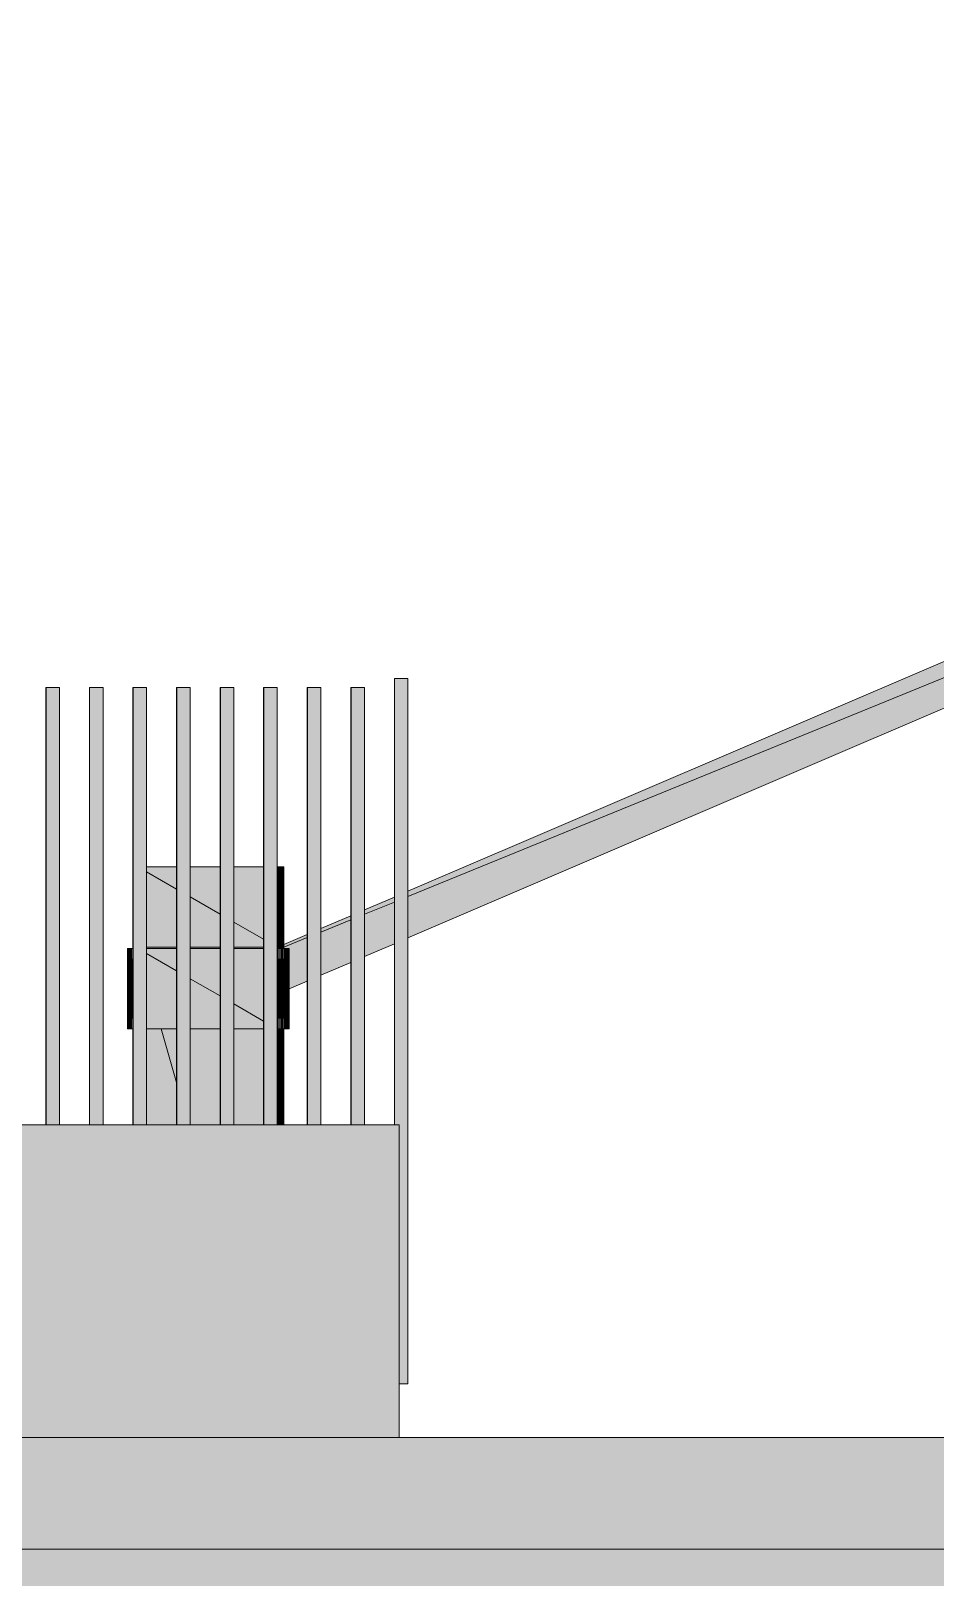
# Model space of a CAD drawing. Header units: millimetres. Extents: x 365175 to 2667127, y -330297 to -162108.
# Drawn here: x 1818681 to 1820707, y -319923 to -316461 of the extents above; entities that cross this region are included whole.
import ezdxf

# ---------------------------------------------------------------- set-up
doc = ezdxf.new("R2010")
doc.units = ezdxf.units.MM
doc.header["$MEASUREMENT"] = 0
doc.linetypes.add('Wipeout_Contour', pattern=[1000, 0, -1000])
doc.layers.add('TopoAlt', color=7, linetype='Continuous')

# ---------------------------------------------------------------- blocks, each defined once
blk = doc.blocks.new('Élément de coupe_126_6', base_point=(1445436.1, -319511))
at = {"layer": 'TopoAlt', "linetype": 'Continuous', "lineweight": 0, "true_color": 0x000000}
for points in [[(1816991.9, -319611), (1816992, -319611), (1816992, -318911), (1816991.9, -318911)], [(1816991.9, -319611), (1816992, -319611), (1816992, -318911), (1816991.9, -318911)], [(1816992, -319611), (1819506.3, -319611), (1819506.3, -318911), (1816992, -318911)], [(1816992, -318911), (1817290, -318914.4), (1817292, -318911)]]:
    blk.add_hatch(color=18, dxfattribs=at).paths.add_polyline_path(points)
at = {"layer": 'TopoAlt', "color": 190, "linetype": 'Continuous', "lineweight": 5, "true_color": 0x8002ff}
for p, q in [((1816991.9, -319611), (1816991.9, -318911)), ((1816992, -318911), (1816992, -319611)), ((1819506.3, -318911), (1817292, -318911)), ((1819506.3, -319611), (1819506.3, -318911))]:
    blk.add_line(p, q, dxfattribs=at)
blk = doc.blocks.new('Élément de coupe_140_6', base_point=(1445436.1, -319511))
at = {"linetype": 'Continuous', "lineweight": 0, "true_color": 0x000000}
for points in [[(1818714.7, -317931), (1818714.7, -318911), (1818715.3, -318911), (1818715.3, -317931)], [(1818714.7, -317931), (1818714.7, -318911), (1818715.3, -318911), (1818715.3, -317931)], [(1818715.3, -317931), (1818715.3, -318911), (1818745.3, -318911), (1818745.3, -317931)]]:
    blk.add_hatch(color=18, dxfattribs=at).paths.add_polyline_path(points)
at = {"color": 18, "linetype": 'Continuous', "lineweight": 5, "true_color": 0x330000}
for p, q in [((1818714.7, -317931), (1818715.3, -317931)), ((1818714.7, -318911), (1818714.7, -317931)), ((1818715.3, -317931), (1818745.3, -317931)), ((1818715.3, -318911), (1818715.3, -317931)), ((1818745.3, -318911), (1818745.3, -317931))]:
    blk.add_line(p, q, dxfattribs=at)
blk = doc.blocks.new('Élément de coupe_141_6', base_point=(1445436.1, -319511))
at = {"linetype": 'Continuous', "lineweight": 0, "true_color": 0x000000}
for points in [[(1818812.3, -317931), (1818812.3, -318911), (1818812.9, -318911), (1818812.9, -317931)], [(1818812.3, -317931), (1818812.3, -318911), (1818812.9, -318911), (1818812.9, -317931)], [(1818812.9, -317931), (1818812.9, -318911), (1818842.9, -318911), (1818842.9, -317931)]]:
    blk.add_hatch(color=18, dxfattribs=at).paths.add_polyline_path(points)
at = {"color": 18, "linetype": 'Continuous', "lineweight": 5, "true_color": 0x330000}
for p, q in [((1818812.3, -317931), (1818812.9, -317931)), ((1818812.3, -318911), (1818812.3, -317931)), ((1818812.9, -317931), (1818842.9, -317931)), ((1818812.9, -318911), (1818812.9, -317931)), ((1818842.9, -318911), (1818842.9, -317931))]:
    blk.add_line(p, q, dxfattribs=at)
blk = doc.blocks.new('Élément de coupe_142_6', base_point=(1445436.1, -319511))
at = {"linetype": 'Continuous', "lineweight": 0, "true_color": 0x000000}
for points in [[(1818909.9, -317931), (1818909.9, -318911), (1818910.5, -318911), (1818910.5, -317931)], [(1818909.9, -317931), (1818909.9, -318911), (1818910.5, -318911), (1818910.5, -317931)], [(1818910.5, -317931), (1818910.5, -318911), (1818940.5, -318911), (1818940.5, -317931)]]:
    blk.add_hatch(color=18, dxfattribs=at).paths.add_polyline_path(points)
at = {"color": 18, "linetype": 'Continuous', "lineweight": 5, "true_color": 0x330000}
for p, q in [((1818909.9, -317931), (1818910.5, -317931)), ((1818909.9, -318911), (1818909.9, -317931)), ((1818910.5, -317931), (1818940.5, -317931)), ((1818910.5, -318911), (1818910.5, -317931)), ((1818940.5, -318911), (1818940.5, -317931))]:
    blk.add_line(p, q, dxfattribs=at)
blk = doc.blocks.new('Élément de coupe_143_6', base_point=(1445436.1, -319511))
at = {"linetype": 'Continuous', "lineweight": 0, "true_color": 0x000000}
for points in [[(1819007.5, -317931), (1819007.5, -318911), (1819008.1, -318911), (1819008.1, -317931)], [(1819007.5, -317931), (1819007.5, -318911), (1819008.1, -318911), (1819008.1, -317931)], [(1819008.1, -317931), (1819008.1, -318911), (1819038.1, -318911), (1819038.1, -317931)]]:
    blk.add_hatch(color=18, dxfattribs=at).paths.add_polyline_path(points)
at = {"color": 18, "linetype": 'Continuous', "lineweight": 5, "true_color": 0x330000}
for p, q in [((1819007.5, -317931), (1819008.1, -317931)), ((1819007.5, -318911), (1819007.5, -317931)), ((1819008.1, -317931), (1819038.1, -317931)), ((1819008.1, -318911), (1819008.1, -317931)), ((1819038.1, -318911), (1819038.1, -317931))]:
    blk.add_line(p, q, dxfattribs=at)
blk = doc.blocks.new('Élément de coupe_144_6', base_point=(1445436.1, -319511))
at = {"linetype": 'Continuous', "lineweight": 0, "true_color": 0x000000}
for points in [[(1819105.1, -317931), (1819105.1, -318911), (1819105.7, -318911), (1819105.7, -317931)], [(1819105.1, -317931), (1819105.1, -318911), (1819105.7, -318911), (1819105.7, -317931)], [(1819105.7, -317931), (1819105.7, -318911), (1819135.7, -318911), (1819135.7, -317931)]]:
    blk.add_hatch(color=18, dxfattribs=at).paths.add_polyline_path(points)
at = {"color": 18, "linetype": 'Continuous', "lineweight": 5, "true_color": 0x330000}
for p, q in [((1819105.1, -317931), (1819105.7, -317931)), ((1819105.1, -318911), (1819105.1, -317931)), ((1819105.7, -317931), (1819135.7, -317931)), ((1819105.7, -318911), (1819105.7, -317931)), ((1819135.7, -318911), (1819135.7, -317931))]:
    blk.add_line(p, q, dxfattribs=at)
blk = doc.blocks.new('Élément de coupe_145_6', base_point=(1445436.1, -319511))
at = {"linetype": 'Continuous', "lineweight": 0, "true_color": 0x000000}
for points in [[(1819202.7, -317931), (1819202.7, -318911), (1819203.3, -318911), (1819203.3, -317931)], [(1819202.7, -317931), (1819202.7, -318911), (1819203.3, -318911), (1819203.3, -317931)], [(1819203.3, -317931), (1819203.3, -318911), (1819233.3, -318911), (1819233.3, -317931)]]:
    blk.add_hatch(color=18, dxfattribs=at).paths.add_polyline_path(points)
at = {"color": 18, "linetype": 'Continuous', "lineweight": 5, "true_color": 0x330000}
for p, q in [((1819202.7, -317931), (1819203.3, -317931)), ((1819202.7, -318911), (1819202.7, -317931)), ((1819203.3, -317931), (1819233.3, -317931)), ((1819203.3, -318911), (1819203.3, -317931)), ((1819233.3, -318911), (1819233.3, -317931))]:
    blk.add_line(p, q, dxfattribs=at)
blk = doc.blocks.new('Élément de coupe_147_6', base_point=(1445436.1, -319511))
at = {"linetype": 'Continuous', "lineweight": 0, "true_color": 0x000000}
for points in [[(1819495.5, -317911), (1819495.5, -318911), (1819496.1, -318911), (1819496.1, -317911)], [(1819495.5, -317911), (1819495.5, -318911), (1819496.1, -318911), (1819496.1, -317911)], [(1819496.1, -317911), (1819496.1, -318911), (1819506.3, -318911), (1819506.3, -319491), (1819526.1, -319491), (1819526.1, -317911)]]:
    blk.add_hatch(color=18, dxfattribs=at).paths.add_polyline_path(points)
at = {"color": 18, "linetype": 'Continuous', "lineweight": 5, "true_color": 0x330000}
for p, q in [((1819495.5, -317911), (1819496.1, -317911)), ((1819495.5, -318911), (1819495.5, -317911)), ((1819496.1, -317911), (1819526.1, -317911)), ((1819496.1, -318911), (1819496.1, -317911)), ((1819526.1, -319491), (1819526.1, -317911)), ((1819506.3, -319491), (1819526.1, -319491))]:
    blk.add_line(p, q, dxfattribs=at)
blk = doc.blocks.new('Élément de coupe_498_6', base_point=(1445436.1, -319511))
at = {"color": 254, "linetype": 'Wipeout_Contour', "lineweight": 0, "ltscale": 7587371.777575616}
blk.add_wipeout([(1805984, -319861), (1933356.4, -319861), (1933356.4, -319611), (1805984, -319611)], dxfattribs=at)
at = {"linetype": 'Continuous', "lineweight": 5, "true_color": 0x00e7c4}
h = blk.add_hatch(dxfattribs=at)
h.set_pattern_fill('Plâtre_0006', color=120, style=0, pattern_type=2)
h.set_pattern_definition([(0, (1445436.05, -319510.98), (0, 86.60254), [0, -50]), (0, (1445461.05, -319467.68), (0, 86.60254), [0, -50])])
h.paths.add_polyline_path([(1805984, -319861), (1933356.4, -319861), (1933356.4, -319611), (1805984, -319611)])
at = {"color": 7, "linetype": 'Continuous', "lineweight": 5}
for p, q in [((1933356.4, -319611), (1805984, -319611)), ((1933356.4, -319861), (1805984, -319861))]:
    blk.add_line(p, q, dxfattribs=at)
blk = doc.blocks.new('Élément de coupe_499_6', base_point=(1445436.1, -319511))
at = {"linetype": 'Continuous', "lineweight": 0, "true_color": 0x000000}
for points in [[(1819300.3, -317931), (1819300.3, -318911), (1819300.9, -318911), (1819300.9, -317931)], [(1819300.3, -317931), (1819300.3, -318911), (1819300.9, -318911), (1819300.9, -317931)], [(1819300.9, -317931), (1819300.9, -318911), (1819330.9, -318911), (1819330.9, -317931)]]:
    blk.add_hatch(color=18, dxfattribs=at).paths.add_polyline_path(points)
at = {"color": 18, "linetype": 'Continuous', "lineweight": 5, "true_color": 0x330000}
for p, q in [((1819300.3, -317931), (1819300.9, -317931)), ((1819300.3, -318911), (1819300.3, -317931)), ((1819300.9, -317931), (1819330.9, -317931)), ((1819300.9, -318911), (1819300.9, -317931)), ((1819330.9, -318911), (1819330.9, -317931))]:
    blk.add_line(p, q, dxfattribs=at)
blk = doc.blocks.new('Élément de coupe_500_6', base_point=(1445436.1, -319511))
at = {"linetype": 'Continuous', "lineweight": 0, "true_color": 0x000000}
for points in [[(1819397.9, -318911), (1819398.5, -318911), (1819398.5, -317931), (1819397.9, -317931)], [(1819397.9, -318911), (1819398.5, -318911), (1819398.5, -317931), (1819397.9, -317931)], [(1819398.5, -317931), (1819398.5, -318911), (1819428.5, -318911), (1819428.5, -317931)]]:
    blk.add_hatch(color=18, dxfattribs=at).paths.add_polyline_path(points)
at = {"color": 18, "linetype": 'Continuous', "lineweight": 5, "true_color": 0x330000}
for p, q in [((1819397.9, -317931), (1819398.5, -317931)), ((1819397.9, -318911), (1819397.9, -317931)), ((1819398.5, -317931), (1819428.5, -317931)), ((1819398.5, -318911), (1819398.5, -317931)), ((1819428.5, -318911), (1819428.5, -317931))]:
    blk.add_line(p, q, dxfattribs=at)
blk = doc.blocks.new('Élément de coupe_573_6', base_point=(1445436.1, -319511))
at = {"linetype": 'Continuous', "lineweight": 0, "true_color": 0x000000}
for points in [[(1818909.5, -318333), (1818909.5, -318513), (1818909.6, -318333)], [(1818909.5, -318333), (1818909.5, -318513), (1818909.6, -318333)], [(1818909.6, -318513), (1818909.6, -318333), (1818909.5, -318513)], [(1818909.6, -318513), (1818909.6, -318333), (1818909.5, -318513)], [(1818909.6, -318333), (1818909.6, -318513), (1818909.9, -318333)], [(1818909.6, -318333), (1818909.6, -318513), (1818909.9, -318333)], [(1818909.9, -318513), (1818909.9, -318333), (1818909.6, -318513)], [(1818909.9, -318513), (1818909.9, -318333), (1818909.6, -318513)], [(1818909.9, -318513), (1818909.9, -318496.8), (1818909.9, -318333), (1818909.9, -318333)], [(1818909.9, -318513), (1818909.9, -318496.8), (1818909.9, -318333), (1818909.9, -318333)], [(1818940.5, -318333), (1818940.5, -318344), (1819007.5, -318382.7), (1819007.5, -318333)], [(1818940.5, -318513), (1819007.5, -318513), (1819007.5, -318382.7), (1818940.5, -318344)], [(1818944.2, -318333), (1818944.2, -318346.2), (1819002.4, -318379.7), (1819002.4, -318333)], [(1819038.1, -318333), (1819038.1, -318400.3), (1819105.1, -318439), (1819105.1, -318333)], [(1819101.6, -318333), (1819043.5, -318333), (1819043.5, -318403.4), (1819101.6, -318437)], [(1819135.7, -318456.6), (1819202.7, -318495.3), (1819202.7, -318333), (1819135.7, -318333)], [(1819142.8, -318460.7), (1819200.9, -318494.2), (1819200.9, -318333), (1819142.8, -318333)], [(1819233.3, -318512.9), (1819233.4, -318513), (1819233.4, -318333), (1819233.3, -318333)], [(1819233.4, -318333), (1819234.9, -318513), (1819234.9, -318333)], [(1819234.9, -318513), (1819233.4, -318333), (1819233.4, -318513)], [(1819234.9, -318333), (1819236.5, -318513), (1819236.5, -318333)], [(1819236.5, -318513), (1819234.9, -318333), (1819234.9, -318513)], [(1819238, -318513), (1819236.5, -318333), (1819236.5, -318513)], [(1819236.5, -318333), (1819238, -318513), (1819238, -318333)], [(1819239.4, -318513), (1819238, -318333), (1819238, -318513)], [(1819239.4, -318333), (1819238, -318333), (1819239.4, -318513)], [(1819240.7, -318333), (1819239.4, -318333), (1819240.7, -318513)], [(1819239.4, -318333), (1819239.4, -318513), (1819240.7, -318513)], [(1819240.4, -318333), (1819240.4, -318477.1), (1819240.7, -318513), (1819240.7, -318333)], [(1819240.7, -318333), (1819241.9, -318513), (1819241.9, -318333)], [(1819240.7, -318333), (1819241.9, -318513), (1819241.9, -318333)], [(1819241.9, -318513), (1819240.7, -318333), (1819240.7, -318513)], [(1819241.9, -318513), (1819240.7, -318333), (1819240.7, -318513)], [(1819242.9, -318333), (1819241.9, -318333), (1819241.9, -318513)], [(1819242.9, -318333), (1819241.9, -318333), (1819241.9, -318513)], [(1819242.9, -318513), (1819242.9, -318333), (1819241.9, -318513)], [(1819242.9, -318513), (1819242.9, -318333), (1819241.9, -318513)], [(1819243.8, -318513), (1819243.8, -318333), (1819242.9, -318513)], [(1819243.8, -318513), (1819243.8, -318333), (1819242.9, -318513)], [(1819242.9, -318513), (1819243.8, -318333), (1819242.9, -318333)], [(1819242.9, -318513), (1819243.8, -318333), (1819242.9, -318333)], [(1819244.5, -318513), (1819244.5, -318333), (1819243.8, -318513)], [(1819244.5, -318513), (1819244.5, -318333), (1819243.8, -318513)], [(1819243.8, -318513), (1819244.5, -318333), (1819243.8, -318333)], [(1819243.8, -318513), (1819244.5, -318333), (1819243.8, -318333)], [(1819244.5, -318513), (1819245, -318333), (1819244.5, -318333)], [(1819244.5, -318513), (1819245, -318333), (1819244.5, -318333)], [(1819245, -318333), (1819244.5, -318513), (1819245, -318513)], [(1819245, -318333), (1819244.5, -318513), (1819245, -318513)], [(1819245.4, -318513), (1819245.4, -318333), (1819245, -318513)], [(1819245.4, -318513), (1819245.4, -318333), (1819245, -318513)], [(1819245, -318513), (1819245.4, -318333), (1819245, -318333)], [(1819245, -318513), (1819245.4, -318333), (1819245, -318333)], [(1819245.4, -318513), (1819245.5, -318333), (1819245.4, -318333)], [(1819245.4, -318513), (1819245.5, -318333), (1819245.4, -318333)], [(1819245.5, -318513), (1819245.5, -318333), (1819245.4, -318513)], [(1819245.5, -318513), (1819245.5, -318333), (1819245.4, -318513)], [(1819248.2, -318333), (1819245.5, -318333), (1819245.5, -318513)], [(1819245.5, -318513), (1819248.2, -318513), (1819248.2, -318333)], [(1819245.5, -318333), (1819245.5, -318513), (1819246.1, -318472.5), (1819246.1, -318333)], [(1819246.6, -318436.5), (1819247.4, -318389.2), (1819247, -318344.2), (1819246.6, -318345.9)], [(1818944.2, -318346.2), (1818944.2, -318513), (1819002.4, -318513), (1819002.4, -318379.7)], [(1819038.1, -318400.3), (1819038.1, -318513), (1819105.1, -318513), (1819105.1, -318439)], [(1819101.6, -318437), (1819043.5, -318403.4), (1819043.5, -318513), (1819101.6, -318513)], [(1819246.6, -318436.5), (1819246.6, -318513), (1819247.4, -318513), (1819247.4, -318395.8), (1819247.4, -318389.2)], [(1819135.7, -318513), (1819202.7, -318513), (1819202.7, -318495.3), (1819135.7, -318456.6)], [(1819142.8, -318460.7), (1819142.8, -318513), (1819200.9, -318513), (1819200.9, -318494.2)], [(1819240.4, -318513), (1819240.7, -318513), (1819240.4, -318477.1)], [(1819245.5, -318513), (1819246.1, -318513), (1819246.1, -318472.5)], [(1818909.6, -318513), (1818909.5, -318513), (1818909.5, -318516), (1818909.6, -318516)], [(1818909.6, -318513), (1818909.5, -318513), (1818909.5, -318516), (1818909.6, -318516)], [(1818909.9, -318513), (1818909.6, -318513), (1818909.6, -318516), (1818909.9, -318516)], [(1818909.9, -318513), (1818909.6, -318513), (1818909.6, -318516), (1818909.9, -318516)], [(1818909.9, -318513), (1818909.9, -318513), (1818909.9, -318496.8)], [(1818909.9, -318513), (1818909.9, -318513), (1818909.9, -318496.8)], [(1818909.9, -318513), (1818909.9, -318516), (1818909.9, -318516), (1818909.9, -318513)], [(1818909.9, -318513), (1818909.9, -318516), (1818909.9, -318516), (1818909.9, -318513)], [(1818940.5, -318513), (1818940.5, -318516), (1819007.5, -318516), (1819007.5, -318513)], [(1818944.2, -318513), (1818944.2, -318516), (1819002.4, -318516), (1819002.4, -318513)], [(1819038.1, -318516), (1819105.1, -318516), (1819105.1, -318513), (1819038.1, -318513)], [(1819043.5, -318516), (1819101.6, -318516), (1819101.6, -318513), (1819043.5, -318513)], [(1819202.7, -318513), (1819135.7, -318513), (1819135.7, -318516), (1819202.7, -318516)], [(1819200.9, -318513), (1819142.8, -318513), (1819142.8, -318516), (1819200.9, -318516)], [(1819233.4, -318513), (1819233.3, -318512.9), (1819233.3, -318513)], [(1819233.4, -318513), (1819233.3, -318513), (1819233.3, -318516), (1819233.4, -318516)], [(1819233.4, -318513), (1819233.4, -318516), (1819234.9, -318516), (1819234.9, -318513)], [(1819234.9, -318513), (1819234.9, -318516), (1819236.5, -318516), (1819236.5, -318513)], [(1819238, -318513), (1819236.5, -318513), (1819236.5, -318516), (1819238, -318516)], [(1819239.4, -318513), (1819238, -318513), (1819238, -318516), (1819239.4, -318516)], [(1819240.7, -318513), (1819239.4, -318513), (1819239.4, -318516), (1819240.7, -318516)], [(1819240.4, -318513), (1819240.4, -318516), (1819240.7, -318516), (1819240.7, -318513)], [(1819240.7, -318513), (1819240.7, -318516), (1819241.9, -318516), (1819241.9, -318513)], [(1819240.7, -318513), (1819240.7, -318516), (1819241.9, -318516), (1819241.9, -318513)], [(1819241.9, -318516), (1819242.9, -318516), (1819242.9, -318513), (1819241.9, -318513)], [(1819241.9, -318516), (1819242.9, -318516), (1819242.9, -318513), (1819241.9, -318513)], [(1819243.8, -318513), (1819242.9, -318513), (1819242.9, -318516), (1819243.8, -318516)], [(1819243.8, -318513), (1819242.9, -318513), (1819242.9, -318516), (1819243.8, -318516)], [(1819244.5, -318513), (1819243.8, -318513), (1819243.8, -318516), (1819244.5, -318516)], [(1819244.5, -318513), (1819243.8, -318513), (1819243.8, -318516), (1819244.5, -318516)], [(1819245, -318513), (1819244.5, -318513), (1819244.5, -318516), (1819245, -318516)], [(1819245, -318513), (1819244.5, -318513), (1819244.5, -318516), (1819245, -318516)], [(1819245.4, -318513), (1819245, -318513), (1819245, -318516), (1819245.4, -318516)], [(1819245.4, -318513), (1819245, -318513), (1819245, -318516), (1819245.4, -318516)], [(1819245.4, -318516), (1819245.5, -318516), (1819245.5, -318513), (1819245.4, -318513)], [(1819245.4, -318516), (1819245.5, -318516), (1819245.5, -318513), (1819245.4, -318513)], [(1819245.5, -318513), (1819245.5, -318516), (1819248.2, -318516), (1819248.2, -318513)], [(1819246.1, -318513), (1819245.5, -318513), (1819245.5, -318516), (1819246.1, -318516)], [(1819246.6, -318516), (1819247.4, -318516), (1819247.4, -318513), (1819246.6, -318513)], [(1818909.6, -318696), (1818909.5, -318911), (1818909.6, -318911), (1818909.6, -318696)], [(1818909.6, -318696), (1818909.5, -318911), (1818909.6, -318911), (1818909.6, -318696)], [(1818909.6, -318696), (1818909.5, -318696), (1818909.5, -318911), (1818909.5, -318911)], [(1818909.6, -318696), (1818909.5, -318696), (1818909.5, -318911), (1818909.5, -318911)], [(1818909.8, -318696), (1818909.6, -318696), (1818909.6, -318911), (1818909.8, -318911)], [(1818909.8, -318696), (1818909.6, -318696), (1818909.6, -318911), (1818909.8, -318911)], [(1818909.8, -318696), (1818909.8, -318911), (1818909.9, -318911), (1818909.9, -318696)], [(1818909.8, -318696), (1818909.8, -318911), (1818909.9, -318911), (1818909.9, -318696)], [(1818909.9, -318696), (1818909.9, -318696), (1818909.9, -318911), (1818909.9, -318911)], [(1818909.9, -318696), (1818909.9, -318696), (1818909.9, -318911), (1818909.9, -318911)], [(1818940.5, -318911), (1819007.5, -318911), (1819007.5, -318816.1), (1818973.4, -318696), (1818940.5, -318696)], [(1818940.5, -318696), (1818940.5, -318710.7), (1818944.2, -318710.7), (1818944.2, -318911), (1819002.4, -318911), (1819002.4, -318798), (1818973.4, -318696)], [(1818973.4, -318696), (1819007.5, -318816.1), (1819007.5, -318696)], [(1819007.5, -318696), (1818973.4, -318696), (1819002.4, -318798), (1819002.4, -318710.7), (1819007.5, -318710.7)], [(1819038.1, -318911), (1819105.1, -318911), (1819105.1, -318696), (1819038.1, -318696)], [(1819038.1, -318696), (1819038.1, -318710.7), (1819043.5, -318710.7), (1819043.5, -318911), (1819101.6, -318911), (1819101.6, -318710.7), (1819105.1, -318710.7), (1819105.1, -318696)], [(1819135.7, -318911), (1819202.7, -318911), (1819202.7, -318696), (1819135.7, -318696)], [(1819202.7, -318696), (1819135.7, -318696), (1819135.7, -318710.7), (1819142.8, -318710.7), (1819142.8, -318911), (1819200.9, -318911), (1819200.9, -318710.7), (1819202.7, -318710.7)], [(1819233.3, -318911), (1819233.4, -318911), (1819233.4, -318696), (1819233.3, -318696)], [(1819233.4, -318696), (1819233.3, -318696), (1819233.3, -318709.2), (1819233.4, -318709.2)], [(1819233.4, -318911), (1819233.9, -318911), (1819233.6, -318696), (1819233.4, -318696)], [(1819233.6, -318696), (1819233.4, -318696), (1819233.4, -318709.2), (1819233.6, -318709.1)], [(1819233.6, -318696), (1819233.9, -318911), (1819234.9, -318911), (1819234.9, -318696)], [(1819233.6, -318696), (1819233.6, -318709.1), (1819234.9, -318708.7), (1819234.9, -318696)], [(1819235.2, -318696), (1819234.9, -318696), (1819234.9, -318911), (1819235.5, -318911)], [(1819235.2, -318696), (1819234.9, -318696), (1819234.9, -318708.7), (1819235.2, -318708.7), (1819235.2, -318708.7)], [(1819235.2, -318696), (1819235.5, -318911), (1819236.5, -318911), (1819236.5, -318696)], [(1819235.2, -318696), (1819235.2, -318708.7), (1819236.5, -318708.3), (1819236.5, -318696)], [(1819236.5, -318696), (1819236.5, -318911), (1819237, -318911), (1819236.7, -318696)], [(1819236.5, -318696), (1819236.5, -318708.3), (1819236.7, -318708.3), (1819236.7, -318696)], [(1819238, -318696), (1819236.7, -318696), (1819237, -318911), (1819238, -318911)], [(1819236.7, -318696), (1819236.7, -318708.3), (1819238, -318708.1), (1819238, -318696)], [(1819238, -318696), (1819238, -318911), (1819238.5, -318911), (1819238.2, -318696)], [(1819238, -318708.1), (1819238.2, -318708.1), (1819238.2, -318696), (1819238, -318696)], [(1819238.2, -318696), (1819238.5, -318911), (1819239.4, -318911), (1819239.4, -318696)], [(1819238.2, -318696), (1819238.2, -318708.1), (1819238.3, -318708.1), (1819239.4, -318708), (1819239.4, -318696)], [(1819239.4, -318911), (1819239.8, -318911), (1819239.6, -318696), (1819239.4, -318696)], [(1819239.4, -318696), (1819239.4, -318708), (1819239.6, -318708), (1819239.6, -318696)], [(1819239.6, -318696), (1819239.8, -318911), (1819240.7, -318911), (1819240.7, -318696)], [(1819239.6, -318696), (1819239.6, -318708), (1819240.4, -318708), (1819240.4, -318911), (1819240.7, -318911), (1819240.7, -318696)], [(1819240.7, -318696), (1819240.7, -318911), (1819241.1, -318911), (1819240.9, -318696)], [(1819240.7, -318696), (1819240.7, -318911), (1819241.1, -318911), (1819240.9, -318696)], [(1819240.9, -318696), (1819241.1, -318911), (1819241.9, -318911), (1819241.9, -318696)], [(1819240.9, -318696), (1819241.1, -318911), (1819241.9, -318911), (1819241.9, -318696)], [(1819241.9, -318911), (1819242.5, -318911), (1819242.7, -318696), (1819241.9, -318696)], [(1819241.9, -318911), (1819242.5, -318911), (1819242.7, -318696), (1819241.9, -318696)], [(1819242.7, -318696), (1819242.5, -318911), (1819242.9, -318911), (1819242.9, -318696)], [(1819242.7, -318696), (1819242.5, -318911), (1819242.9, -318911), (1819242.9, -318696)], [(1819242.9, -318696), (1819242.9, -318911), (1819243.5, -318911), (1819243.7, -318696)], [(1819242.9, -318696), (1819242.9, -318911), (1819243.5, -318911), (1819243.7, -318696)], [(1819243.5, -318911), (1819243.8, -318911), (1819243.8, -318696), (1819243.7, -318696)], [(1819243.5, -318911), (1819243.8, -318911), (1819243.8, -318696), (1819243.7, -318696)], [(1819243.8, -318911), (1819244.3, -318911), (1819244.4, -318696), (1819243.8, -318696)], [(1819243.8, -318911), (1819244.3, -318911), (1819244.4, -318696), (1819243.8, -318696)], [(1819244.4, -318696), (1819244.3, -318911), (1819244.5, -318911), (1819244.5, -318696)], [(1819244.4, -318696), (1819244.3, -318911), (1819244.5, -318911), (1819244.5, -318696)], [(1819244.5, -318911), (1819244.8, -318911), (1819244.9, -318696), (1819244.5, -318696)], [(1819244.5, -318911), (1819244.8, -318911), (1819244.9, -318696), (1819244.5, -318696)], [(1819244.8, -318911), (1819245, -318911), (1819245, -318696), (1819244.9, -318696)], [(1819244.8, -318911), (1819245, -318911), (1819245, -318696), (1819244.9, -318696)], [(1819245, -318696), (1819245, -318911), (1819245.2, -318911), (1819245.3, -318696)], [(1819245, -318696), (1819245, -318911), (1819245.2, -318911), (1819245.3, -318696)], [(1819245.2, -318911), (1819245.4, -318911), (1819245.4, -318696), (1819245.3, -318696)], [(1819245.2, -318911), (1819245.4, -318911), (1819245.4, -318696), (1819245.3, -318696)], [(1819245.5, -318696), (1819245.4, -318911), (1819245.5, -318911), (1819245.5, -318696)], [(1819245.5, -318696), (1819245.4, -318911), (1819245.5, -318911), (1819245.5, -318696)], [(1819245.4, -318911), (1819245.4, -318911), (1819245.5, -318696), (1819245.4, -318696)], [(1819245.4, -318911), (1819245.4, -318911), (1819245.5, -318696), (1819245.4, -318696)], [(1819245.5, -318696), (1819245.5, -318911), (1819247.2, -318911), (1819247.7, -318696)], [(1819245.5, -318696), (1819245.5, -318911), (1819246.1, -318911), (1819246.1, -318716.6), (1819246.6, -318716.6), (1819246.6, -318911), (1819247.2, -318911), (1819247.4, -318834.5), (1819247.4, -318716.6), (1819247.7, -318716.6), (1819247.7, -318696)], [(1819247.7, -318696), (1819247.2, -318911), (1819248.2, -318911), (1819248.2, -318696)], [(1819247.7, -318696), (1819247.7, -318716.6), (1819248.2, -318716.6), (1819248.2, -318696)], [(1819247.2, -318911), (1819247.4, -318911), (1819247.4, -318834.5)]]:
    blk.add_hatch(color=18, dxfattribs=at).paths.add_polyline_path(points)
at = {"color": 7, "linetype": 'Continuous', "lineweight": 20}
for p, q in [((1818909.5, -318333), (1818909.6, -318333)), ((1818909.5, -318513), (1818909.5, -318333)), ((1818909.6, -318333), (1818909.5, -318513)), ((1818909.6, -318333), (1818909.9, -318333)), ((1818909.6, -318513), (1818909.6, -318333)), ((1818909.9, -318333), (1818909.6, -318513)), ((1818909.9, -318513), (1818909.9, -318333)), ((1818940.5, -318333), (1819007.5, -318333)), ((1818940.5, -318344), (1819007.5, -318382.7)), ((1819038.1, -318333), (1819105.1, -318333)), ((1819135.7, -318333), (1819202.7, -318333)), ((1819233.4, -318333), (1819234.9, -318333)), ((1819233.4, -318513), (1819233.4, -318333)), ((1819233.4, -318333), (1819234.9, -318513)), ((1819234.9, -318333), (1819236.5, -318333)), ((1819234.9, -318333), (1819236.5, -318513)), ((1819234.9, -318513), (1819234.9, -318333)), ((1819236.5, -318333), (1819238, -318333)), ((1819236.5, -318333), (1819238, -318513)), ((1819236.5, -318513), (1819236.5, -318333)), ((1819238, -318513), (1819238, -318333)), ((1819238, -318333), (1819239.4, -318333)), ((1819238, -318333), (1819239.4, -318513)), ((1819240.7, -318333), (1819239.4, -318333)), ((1819239.4, -318333), (1819239.4, -318513)), ((1819239.4, -318333), (1819240.7, -318513)), ((1819240.7, -318333), (1819240.7, -318513)), ((1819241.9, -318333), (1819240.7, -318333)), ((1819240.7, -318333), (1819241.9, -318513)), ((1819241.9, -318513), (1819242.9, -318333)), ((1819241.9, -318513), (1819241.9, -318333)), ((1819241.9, -318333), (1819242.9, -318333)), ((1819242.9, -318513), (1819242.9, -318333)), ((1819242.9, -318513), (1819243.8, -318333)), ((1819242.9, -318333), (1819243.8, -318333)), ((1819243.8, -318513), (1819243.8, -318333)), ((1819243.8, -318513), (1819244.5, -318333)), ((1819243.8, -318333), (1819244.5, -318333)), ((1819244.5, -318513), (1819244.5, -318333)), ((1819244.5, -318513), (1819245, -318333)), ((1819244.5, -318333), (1819245, -318333)), ((1819245, -318513), (1819245, -318333)), ((1819245, -318513), (1819245.4, -318333)), ((1819245, -318333), (1819245.4, -318333)), ((1819245.4, -318513), (1819245.4, -318333)), ((1819245.4, -318513), (1819245.5, -318333)), ((1819245.4, -318333), (1819245.5, -318333)), ((1819245.5, -318513), (1819245.5, -318333)), ((1819245.5, -318513), (1819248.2, -318333)), ((1819245.5, -318333), (1819248.2, -318333)), ((1819248.2, -318513), (1819248.2, -318333)), ((1819038.1, -318400.3), (1819105.1, -318439)), ((1819135.7, -318456.6), (1819202.7, -318495.3)), ((1818909.5, -318516), (1818909.5, -318513)), ((1818909.6, -318513), (1818909.5, -318513)), ((1818909.6, -318516), (1818909.6, -318513)), ((1818909.9, -318513), (1818909.6, -318513)), ((1818909.9, -318496.8), (1818909.9, -318513)), ((1818909.9, -318516), (1818909.9, -318513)), ((1819007.5, -318513), (1818940.5, -318513)), ((1819105.1, -318513), (1819038.1, -318513)), ((1819202.7, -318513), (1819135.7, -318513)), ((1819233.4, -318513), (1819233.4, -318516)), ((1819234.9, -318513), (1819233.4, -318513)), ((1819234.9, -318516), (1819234.9, -318513)), ((1819236.5, -318513), (1819234.9, -318513)), ((1819236.5, -318516), (1819236.5, -318513)), ((1819238, -318513), (1819236.5, -318513)), ((1819238, -318516), (1819238, -318513)), ((1819239.4, -318513), (1819238, -318513)), ((1819239.4, -318513), (1819239.4, -318516)), ((1819240.7, -318513), (1819239.4, -318513)), ((1819240.7, -318513), (1819240.7, -318516)), ((1819241.9, -318513), (1819240.7, -318513)), ((1819241.9, -318516), (1819241.9, -318513)), ((1819242.9, -318513), (1819241.9, -318513)), ((1819242.9, -318516), (1819242.9, -318513)), ((1819243.8, -318513), (1819242.9, -318513)), ((1819243.8, -318516), (1819243.8, -318513)), ((1819244.5, -318513), (1819243.8, -318513)), ((1819244.5, -318516), (1819244.5, -318513)), ((1819245, -318513), (1819244.5, -318513)), ((1819245.4, -318513), (1819245, -318513)), ((1819245, -318516), (1819245, -318513)), ((1819245.4, -318516), (1819245.4, -318513)), ((1819245.5, -318513), (1819245.4, -318513)), ((1819245.5, -318516), (1819245.5, -318513)), ((1819248.2, -318513), (1819245.5, -318513)), ((1819248.2, -318516), (1819248.2, -318513)), ((1818909.5, -318911), (1818909.5, -318696)), ((1818909.6, -318696), (1818909.5, -318911)), ((1818909.6, -318911), (1818909.6, -318696)), ((1818909.8, -318696), (1818909.8, -318911)), ((1818909.9, -318911), (1818909.9, -318696)), ((1818973.4, -318696), (1819007.5, -318816.1)), ((1819233.4, -318911), (1819233.4, -318696)), ((1819233.6, -318696), (1819233.9, -318911)), ((1819234.9, -318911), (1819234.9, -318696)), ((1819235.2, -318696), (1819235.5, -318911)), ((1819236.5, -318911), (1819236.5, -318696)), ((1819236.7, -318696), (1819237, -318911)), ((1819238, -318911), (1819238, -318696)), ((1819238.2, -318696), (1819238.5, -318911)), ((1819239.4, -318696), (1819239.4, -318911)), ((1819239.6, -318696), (1819239.8, -318911)), ((1819240.7, -318696), (1819240.7, -318911)), ((1819240.9, -318696), (1819241.1, -318911)), ((1819241.9, -318911), (1819241.9, -318696)), ((1819242.5, -318911), (1819242.7, -318696)), ((1819242.9, -318911), (1819242.9, -318696)), ((1819243.5, -318911), (1819243.7, -318696)), ((1819243.8, -318911), (1819243.8, -318696)), ((1819244.3, -318911), (1819244.4, -318696)), ((1819244.5, -318911), (1819244.5, -318696)), ((1819244.8, -318911), (1819244.9, -318696)), ((1819245, -318911), (1819245, -318696)), ((1819245.2, -318911), (1819245.3, -318696)), ((1819245.4, -318911), (1819245.4, -318696)), ((1819245.4, -318911), (1819245.5, -318696)), ((1819245.5, -318911), (1819245.5, -318696)), ((1819247.2, -318911), (1819247.7, -318696)), ((1819248.2, -318911), (1819248.2, -318696))]:
    blk.add_line(p, q, dxfattribs=at)
blk = doc.blocks.new('Élément de coupe_574_6', base_point=(1445436.1, -319511))
at = {"linetype": 'Continuous', "lineweight": 0, "true_color": 0x000000}
for points in [[(1818897.6, -318696), (1818897.6, -318516), (1818897.5, -318696)], [(1818897.6, -318696), (1818897.6, -318516), (1818897.5, -318696)], [(1818897.6, -318516), (1818897.5, -318516), (1818897.5, -318696)], [(1818897.6, -318516), (1818897.5, -318516), (1818897.5, -318696)], [(1818898.2, -318696), (1818898.2, -318516), (1818897.6, -318696)], [(1818898.2, -318696), (1818898.2, -318516), (1818897.6, -318696)], [(1818897.6, -318696), (1818898.2, -318516), (1818897.6, -318516)], [(1818897.6, -318696), (1818898.2, -318516), (1818897.6, -318516)], [(1818898.2, -318696), (1818899.2, -318516), (1818898.2, -318516)], [(1818898.2, -318696), (1818899.2, -318516), (1818898.2, -318516)], [(1818899.2, -318696), (1818899.2, -318516), (1818898.2, -318696)], [(1818899.2, -318696), (1818899.2, -318516), (1818898.2, -318696)], [(1818899.2, -318696), (1818900.6, -318516), (1818899.2, -318516)], [(1818899.2, -318696), (1818900.6, -318516), (1818899.2, -318516)], [(1818900.6, -318696), (1818900.6, -318516), (1818899.2, -318696)], [(1818900.6, -318696), (1818900.6, -318516), (1818899.2, -318696)], [(1818900.6, -318516), (1818900.6, -318696), (1818902.3, -318516)], [(1818900.6, -318516), (1818900.6, -318696), (1818902.3, -318516)], [(1818902.3, -318516), (1818900.6, -318696), (1818902.3, -318696)], [(1818902.3, -318516), (1818900.6, -318696), (1818902.3, -318696)], [(1818904.3, -318696), (1818904.3, -318516), (1818902.3, -318696)], [(1818904.3, -318696), (1818904.3, -318516), (1818902.3, -318696)], [(1818904.3, -318516), (1818902.3, -318516), (1818902.3, -318696)], [(1818904.3, -318516), (1818902.3, -318516), (1818902.3, -318696)], [(1818906.7, -318696), (1818906.7, -318516), (1818904.3, -318516)], [(1818906.7, -318696), (1818906.7, -318516), (1818904.3, -318516)], [(1818906.7, -318696), (1818904.3, -318516), (1818904.3, -318696)], [(1818906.7, -318696), (1818904.3, -318516), (1818904.3, -318696)], [(1818909.3, -318696), (1818906.7, -318516), (1818906.7, -318696)], [(1818909.3, -318696), (1818906.7, -318516), (1818906.7, -318696)], [(1818906.7, -318516), (1818909.3, -318696), (1818909.3, -318516)], [(1818906.7, -318516), (1818909.3, -318696), (1818909.3, -318516)], [(1818909.3, -318516), (1818909.9, -318556.7), (1818909.9, -318516)], [(1818909.3, -318696), (1818909.9, -318696), (1818909.9, -318556.7), (1818909.3, -318516)], [(1818940.5, -318527.3), (1819007.5, -318565.8), (1819007.5, -318516), (1818940.5, -318516)], [(1819007.5, -318516), (1818952.7, -318516), (1818952.7, -318534.3), (1819007.5, -318565.8)], [(1819038.1, -318516), (1819038.1, -318583.4), (1819105.1, -318622), (1819105.1, -318516)], [(1819105.1, -318516), (1819052, -318516), (1819052, -318591.4), (1819105.1, -318622)], [(1819202.7, -318516), (1819135.7, -318516), (1819135.7, -318639.6), (1819202.7, -318678.2)], [(1819151.2, -318516), (1819151.2, -318648.6), (1819202.7, -318678.2), (1819202.7, -318516)], [(1819233.3, -318516), (1819233.3, -318695.8), (1819233.6, -318696), (1819233.6, -318516)], [(1819233.6, -318516), (1819236.4, -318696), (1819236.4, -318516)], [(1819236.4, -318696), (1819233.6, -318516), (1819233.6, -318696)], [(1819239.5, -318696), (1819236.4, -318516), (1819236.4, -318696)], [(1819239.5, -318516), (1819236.4, -318516), (1819239.5, -318696)], [(1819242.5, -318696), (1819239.5, -318516), (1819239.5, -318696)], [(1819242.5, -318516), (1819239.5, -318516), (1819242.5, -318696)], [(1819245.3, -318516), (1819242.5, -318516), (1819245.3, -318696)], [(1819245.3, -318696), (1819242.5, -318516), (1819242.5, -318696)], [(1819247.9, -318696), (1819245.3, -318516), (1819245.3, -318696)], [(1819247.9, -318516), (1819245.3, -318516), (1819247.9, -318696)], [(1819247.3, -318516), (1819247.3, -318654.4), (1819247.9, -318696), (1819247.9, -318516)], [(1819250.3, -318696), (1819250.3, -318516), (1819247.9, -318516)], [(1819250.3, -318696), (1819250.3, -318516), (1819247.9, -318516)], [(1819250.3, -318696), (1819247.9, -318516), (1819247.9, -318696)], [(1819250.3, -318696), (1819247.9, -318516), (1819247.9, -318696)], [(1819252.4, -318696), (1819252.4, -318516), (1819250.3, -318696)], [(1819252.4, -318696), (1819252.4, -318516), (1819250.3, -318696)], [(1819250.3, -318696), (1819252.4, -318516), (1819250.3, -318516)], [(1819250.3, -318696), (1819252.4, -318516), (1819250.3, -318516)], [(1819252.4, -318696), (1819254.2, -318516), (1819252.4, -318516)], [(1819252.4, -318696), (1819254.2, -318516), (1819252.4, -318516)], [(1819254.2, -318516), (1819252.4, -318696), (1819254.2, -318696)], [(1819254.2, -318516), (1819252.4, -318696), (1819254.2, -318696)], [(1819254.2, -318516), (1819254.2, -318696), (1819255.6, -318516)], [(1819254.2, -318516), (1819254.2, -318696), (1819255.6, -318516)], [(1819255.6, -318516), (1819254.2, -318696), (1819255.6, -318696)], [(1819255.6, -318516), (1819254.2, -318696), (1819255.6, -318696)], [(1819256.6, -318696), (1819256.6, -318516), (1819255.6, -318696)], [(1819256.6, -318696), (1819256.6, -318516), (1819255.6, -318696)], [(1819255.6, -318696), (1819256.6, -318516), (1819255.6, -318516)], [(1819255.6, -318696), (1819256.6, -318516), (1819255.6, -318516)], [(1819256.6, -318696), (1819257.3, -318516), (1819256.6, -318516)], [(1819256.6, -318696), (1819257.3, -318516), (1819256.6, -318516)], [(1819257.3, -318696), (1819257.3, -318516), (1819256.6, -318696)], [(1819257.3, -318696), (1819257.3, -318516), (1819256.6, -318696)], [(1819257.5, -318516), (1819257.3, -318516), (1819257.3, -318696)], [(1819257.5, -318516), (1819257.3, -318516), (1819257.3, -318696)], [(1819257.5, -318696), (1819257.5, -318516), (1819257.3, -318696)], [(1819257.5, -318696), (1819257.5, -318516), (1819257.3, -318696)], [(1819257.5, -318516), (1819257.5, -318696), (1819260.2, -318516)], [(1819257.5, -318696), (1819260.2, -318696), (1819260.2, -318516)], [(1819257.5, -318696), (1819257.9, -318665.9), (1819257.9, -318516), (1819257.5, -318516)], [(1819258.5, -318630), (1819259.2, -318579.3), (1819259.2, -318516), (1819258.5, -318516)], [(1818940.5, -318696), (1819007.5, -318696), (1819007.5, -318565.8), (1818940.5, -318527.3)], [(1818952.7, -318534.3), (1818952.7, -318696), (1819007.5, -318696), (1819007.5, -318565.8)], [(1819038.1, -318583.4), (1819038.1, -318696), (1819105.1, -318696), (1819105.1, -318622)], [(1819259.2, -318579.3), (1819258.5, -318630), (1819258.5, -318696), (1819259.2, -318696)], [(1819105.1, -318622), (1819052, -318591.4), (1819052, -318696), (1819105.1, -318696)], [(1819135.7, -318696), (1819202.7, -318696), (1819202.7, -318678.2), (1819135.7, -318639.6)], [(1819151.2, -318696), (1819202.7, -318696), (1819202.7, -318678.2), (1819151.2, -318648.6)], [(1819247.3, -318654.4), (1819247.3, -318696), (1819247.9, -318696)], [(1819257.5, -318696), (1819257.9, -318696), (1819257.9, -318665.9)], [(1819233.3, -318695.8), (1819233.3, -318696), (1819233.6, -318696)]]:
    blk.add_hatch(color=18, dxfattribs=at).paths.add_polyline_path(points)
at = {"color": 7, "linetype": 'Continuous', "lineweight": 20}
for p, q in [((1818897.6, -318516), (1818897.5, -318696)), ((1818897.5, -318516), (1818897.6, -318516)), ((1818897.5, -318516), (1818897.5, -318696)), ((1818897.6, -318516), (1818897.6, -318696)), ((1818898.2, -318516), (1818897.6, -318696)), ((1818897.6, -318516), (1818898.2, -318516)), ((1818898.2, -318516), (1818898.2, -318696)), ((1818898.2, -318516), (1818899.2, -318516)), ((1818899.2, -318516), (1818898.2, -318696)), ((1818899.2, -318516), (1818899.2, -318696)), ((1818899.2, -318516), (1818900.6, -318516)), ((1818900.6, -318516), (1818899.2, -318696)), ((1818902.3, -318516), (1818900.6, -318696)), ((1818900.6, -318516), (1818902.3, -318516)), ((1818900.6, -318516), (1818900.6, -318696)), ((1818904.3, -318516), (1818902.3, -318696)), ((1818902.3, -318516), (1818902.3, -318696)), ((1818902.3, -318516), (1818904.3, -318516)), ((1818904.3, -318516), (1818904.3, -318696)), ((1818904.3, -318516), (1818906.7, -318696)), ((1818904.3, -318516), (1818906.7, -318516)), ((1818906.7, -318696), (1818906.7, -318516)), ((1818906.7, -318516), (1818909.3, -318516)), ((1818906.7, -318516), (1818909.3, -318696)), ((1818909.3, -318516), (1818909.3, -318696)), ((1818909.3, -318516), (1818909.9, -318516)), ((1818909.3, -318516), (1818909.9, -318556.7)), ((1818940.5, -318516), (1819007.5, -318516)), ((1819038.1, -318516), (1819105.1, -318516)), ((1819135.7, -318516), (1819202.7, -318516)), ((1819233.3, -318516), (1819233.6, -318516)), ((1819233.6, -318516), (1819236.4, -318516)), ((1819233.6, -318516), (1819233.6, -318696)), ((1819233.6, -318516), (1819236.4, -318696)), ((1819236.4, -318516), (1819239.5, -318696)), ((1819236.4, -318516), (1819239.5, -318516)), ((1819236.4, -318516), (1819236.4, -318696)), ((1819239.5, -318516), (1819239.5, -318696)), ((1819239.5, -318516), (1819242.5, -318696)), ((1819239.5, -318516), (1819242.5, -318516)), ((1819242.5, -318516), (1819242.5, -318696)), ((1819242.5, -318516), (1819245.3, -318516)), ((1819242.5, -318516), (1819245.3, -318696)), ((1819245.3, -318516), (1819245.3, -318696)), ((1819245.3, -318516), (1819247.9, -318696)), ((1819245.3, -318516), (1819247.9, -318516)), ((1819247.9, -318516), (1819247.9, -318696)), ((1819247.9, -318516), (1819250.3, -318696)), ((1819247.9, -318516), (1819250.3, -318516)), ((1819250.3, -318516), (1819250.3, -318696)), ((1819250.3, -318696), (1819252.4, -318516)), ((1819250.3, -318516), (1819252.4, -318516)), ((1819252.4, -318516), (1819252.4, -318696)), ((1819252.4, -318696), (1819254.2, -318516)), ((1819252.4, -318516), (1819254.2, -318516)), ((1819254.2, -318516), (1819254.2, -318696)), ((1819254.2, -318696), (1819255.6, -318516)), ((1819254.2, -318516), (1819255.6, -318516)), ((1819255.6, -318516), (1819255.6, -318696)), ((1819255.6, -318696), (1819256.6, -318516)), ((1819255.6, -318516), (1819256.6, -318516)), ((1819256.6, -318516), (1819256.6, -318696)), ((1819256.6, -318696), (1819257.3, -318516)), ((1819256.6, -318516), (1819257.3, -318516)), ((1819257.3, -318696), (1819257.5, -318516)), ((1819257.3, -318516), (1819257.3, -318696)), ((1819257.3, -318516), (1819257.5, -318516)), ((1819257.5, -318696), (1819260.2, -318516)), ((1819257.5, -318516), (1819257.5, -318696)), ((1819257.5, -318516), (1819260.2, -318516)), ((1819260.2, -318516), (1819260.2, -318696)), ((1818940.5, -318527.3), (1819007.5, -318565.8)), ((1819038.1, -318583.4), (1819105.1, -318622)), ((1819135.7, -318639.6), (1819202.7, -318678.2)), ((1818897.6, -318696), (1818897.5, -318696)), ((1818898.2, -318696), (1818897.6, -318696)), ((1818899.2, -318696), (1818898.2, -318696)), ((1818900.6, -318696), (1818899.2, -318696)), ((1818902.3, -318696), (1818900.6, -318696)), ((1818904.3, -318696), (1818902.3, -318696)), ((1818906.7, -318696), (1818904.3, -318696)), ((1818909.3, -318696), (1818906.7, -318696)), ((1818909.9, -318696), (1818909.3, -318696)), ((1819007.5, -318696), (1818940.5, -318696)), ((1819105.1, -318696), (1819038.1, -318696)), ((1819202.7, -318696), (1819135.7, -318696)), ((1819233.3, -318695.8), (1819233.6, -318696)), ((1819233.6, -318696), (1819233.3, -318696)), ((1819236.4, -318696), (1819233.6, -318696)), ((1819239.5, -318696), (1819236.4, -318696)), ((1819242.5, -318696), (1819239.5, -318696)), ((1819245.3, -318696), (1819242.5, -318696)), ((1819247.9, -318696), (1819245.3, -318696)), ((1819250.3, -318696), (1819247.9, -318696)), ((1819252.4, -318696), (1819250.3, -318696)), ((1819254.2, -318696), (1819252.4, -318696)), ((1819255.6, -318696), (1819254.2, -318696)), ((1819256.6, -318696), (1819255.6, -318696)), ((1819257.3, -318696), (1819256.6, -318696)), ((1819257.5, -318696), (1819257.3, -318696)), ((1819260.2, -318696), (1819257.5, -318696))]:
    blk.add_line(p, q, dxfattribs=at)
blk = doc.blocks.new('Élément de coupe_576_6', base_point=(1445436.1, -319511))
at = {"linetype": 'Continuous', "lineweight": 0, "true_color": 0x000000}
for points in [[(1819526.1, -318387.6), (1819526.1, -318399.3), (1824058.9, -316549.2), (1824021.1, -316460.9)], [(1819526.1, -318399.3), (1819526.1, -318492), (1824058.9, -316549.2)], [(1824058.9, -316549.2), (1819526.1, -318492.1), (1819526.1, -318492.1), (1822795.3, -317090.8), (1822900.3, -317045.9), (1824059.1, -316549.2)], [(1824058.9, -316549.2), (1819526.1, -318492.1), (1819526.1, -318492.1), (1822795.3, -317090.8), (1822900.3, -317045.9), (1824059.1, -316549.2)], [(1819526.1, -318492), (1819526.1, -318492.1), (1824058.9, -316549.2)], [(1819526.1, -318492), (1819526.1, -318492.1), (1824058.9, -316549.2)], [(1819495.5, -318400.7), (1819428.5, -318429.4), (1819428.5, -318439.2), (1819495.5, -318411.8)], [(1819428.5, -318533.9), (1819495.5, -318505.1), (1819495.5, -318411.8), (1819428.5, -318439.2)], [(1819397.9, -318442.5), (1819330.9, -318471.2), (1819330.9, -318479), (1819397.9, -318451.7)], [(1819248.2, -318512.8), (1819300.3, -318491.5), (1819300.3, -318484.3), (1819248.2, -318506.7)], [(1819397.9, -318451.7), (1819330.9, -318479), (1819330.9, -318575.7), (1819397.9, -318547)], [(1819300.3, -318491.5), (1819248.2, -318512.8), (1819248.2, -318516), (1819260.2, -318516), (1819260.2, -318606), (1819300.3, -318588.8)], [(1819428.5, -318533.9), (1819428.5, -318533.9), (1819495.5, -318505.2), (1819495.5, -318505.1)], [(1819428.5, -318533.9), (1819428.5, -318533.9), (1819495.5, -318505.2), (1819495.5, -318505.1)], [(1819397.9, -318547), (1819330.9, -318575.7), (1819330.9, -318575.8), (1819397.9, -318547.1)], [(1819397.9, -318547), (1819330.9, -318575.7), (1819330.9, -318575.8), (1819397.9, -318547.1)], [(1819260.2, -318606.1), (1819300.3, -318588.9), (1819300.3, -318588.8), (1819260.2, -318606)], [(1819260.2, -318606.1), (1819300.3, -318588.9), (1819300.3, -318588.8), (1819260.2, -318606)]]:
    blk.add_hatch(color=18, dxfattribs=at).paths.add_polyline_path(points)
at = {"color": 7, "linetype": 'Continuous', "lineweight": 20}
for p, q in [((1824021.1, -316460.9), (1819526.1, -318387.6)), ((1819526.1, -318399.3), (1824058.9, -316549.2)), ((1824058.9, -316549.2), (1819526.1, -318492.1)), ((1819526.1, -318492), (1824058.9, -316549.2)), ((1819526.1, -318492.1), (1822795.3, -317090.9)), ((1819495.5, -318400.7), (1819428.5, -318429.4)), ((1819428.5, -318439.2), (1819495.5, -318411.8)), ((1819397.9, -318442.5), (1819330.9, -318471.2)), ((1819300.3, -318484.3), (1819248.2, -318506.7)), ((1819330.9, -318479), (1819397.9, -318451.7)), ((1819248.2, -318512.8), (1819300.3, -318491.5)), ((1819428.5, -318533.9), (1819495.5, -318505.1)), ((1819495.5, -318505.2), (1819428.5, -318533.9)), ((1819330.9, -318575.7), (1819397.9, -318547)), ((1819397.9, -318547.1), (1819330.9, -318575.8)), ((1819260.2, -318606), (1819300.3, -318588.8)), ((1819300.3, -318588.9), (1819260.2, -318606.1))]:
    blk.add_line(p, q, dxfattribs=at)

msp = doc.modelspace()

# ---------------------------------------------------------------- block references
at = {"lineweight": 0}
for name in ['Élément de coupe_576_6', 'Élément de coupe_147_6', 'Élément de coupe_140_6', 'Élément de coupe_141_6', 'Élément de coupe_142_6', 'Élément de coupe_143_6', 'Élément de coupe_144_6', 'Élément de coupe_145_6', 'Élément de coupe_499_6', 'Élément de coupe_500_6', 'Élément de coupe_573_6', 'Élément de coupe_574_6']:
    msp.add_blockref(name, (1445436.05, -319510.981), dxfattribs=at)
at = {"layer": 'TopoAlt', "lineweight": 0}
msp.add_blockref('Élément de coupe_126_6', (1445436.05, -319510.981), dxfattribs=at)

# ---------------------------------------------------------------- next in the draw order: block references
at = {"lineweight": 0}
msp.add_blockref('Élément de coupe_498_6', (1445436.05, -319510.981), dxfattribs=at)

# ---------------------------------------------------------------- next in the draw order: hatches: boundary and pattern name
at = {"linetype": 'Continuous', "lineweight": 5}
for color, points in [(255, [(1804994.38, -319610.981), (1934827.773, -319610.981), (1934827.773, -322710.981), (1804994.38, -322710.981)]), (7, [(1804994.38, -319610.981), (1933356.391, -319610.981), (1933356.391, -319810.981), (1804994.38, -319810.981)])]:
    msp.add_hatch(color=color, dxfattribs=at).paths.add_polyline_path(points)

doc.saveas('drawing.dxf')
